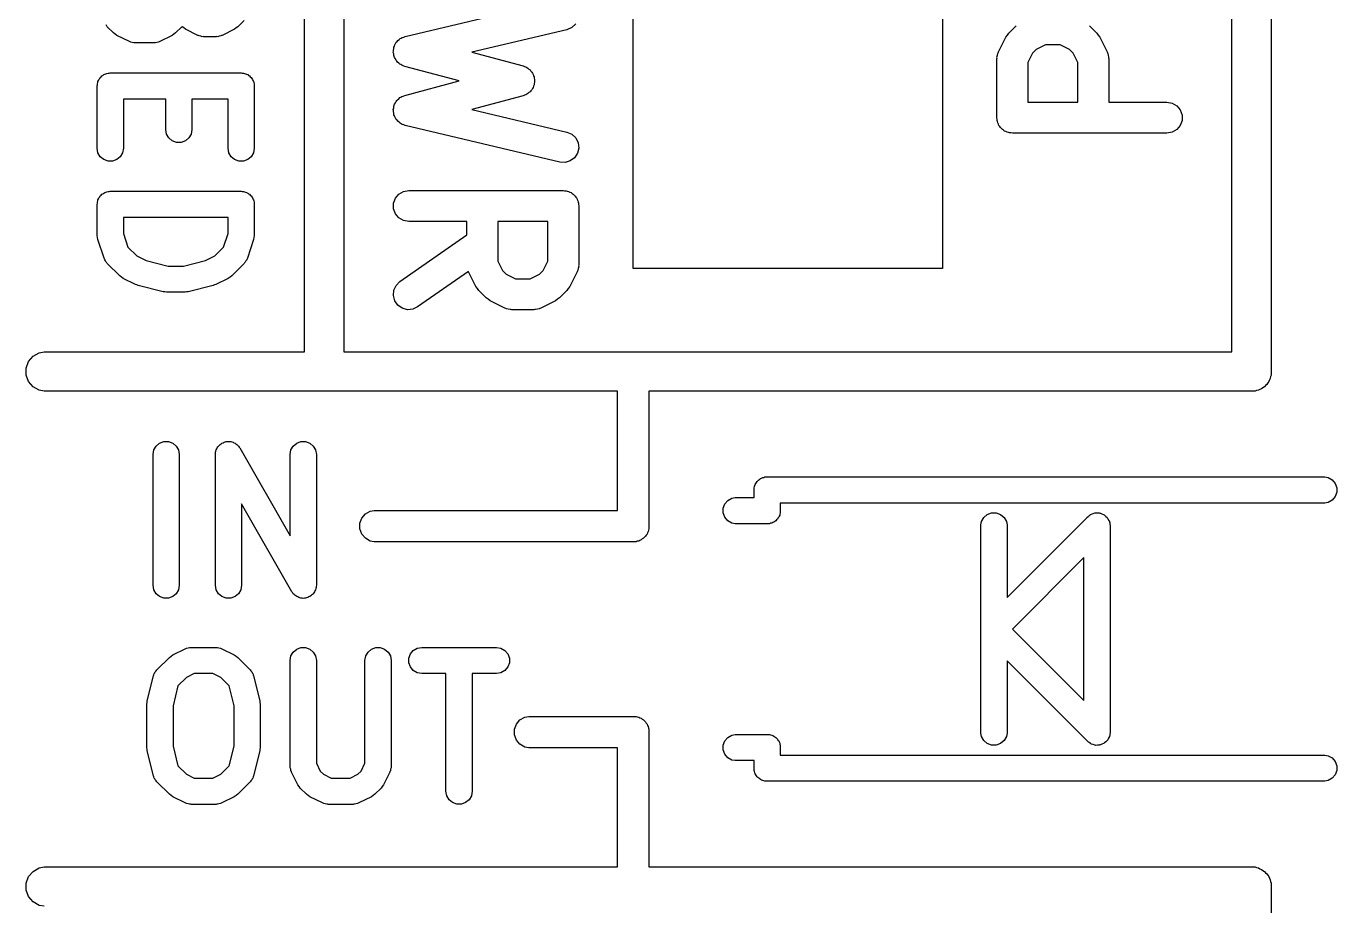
# Model space of a CAD drawing. Extents: x 51 to 149, y -134 to -32.
# Drawn here: x 50.61 to 63.33, y -62.19 to -53.65 of the extents above; entities that cross this region are included whole.
import ezdxf

# ---------------------------------------------------------------- set-up
doc = ezdxf.new("R2010")
doc.units = 0
doc.header["$MEASUREMENT"] = 0
doc.layers.add('BLACK', color=7, linetype='CONTINUOUS')

msp = doc.modelspace()

# ---------------------------------------------------------------- linework, layer by layer
at = {"layer": 'BLACK', "linetype": 'CONTINUOUS'}
for p, q in [((62.6905, -36.9833), (62.6905, -57.0167)), ((53.6905, -47.1905), (53.6905, -56.8095)), ((62.3095, -56.8095), (62.3095, -47.1905)), ((53.3095, -56.8095), (53.3095, -52.1905)), ((56.5, -56), (56.5, -53)), ((59.5, -53), (59.5, -56)), ((54.2867, -53.7469), (55.7867, -53.3898)), ((51.3961, -53.6524), (51.3845, -53.6358)), ((51.4566, -53.7129), (51.3961, -53.6524)), ((52.12, -53.6524), (52.0596, -53.7129)), ((52.1208, -53.6513), (52.12, -53.6524)), ((52.1219, -53.6524), (52.1208, -53.6513)), ((52.1385, -53.6641), (52.1219, -53.6524)), ((52.1549, -53.6762), (52.1385, -53.6641)), ((52.6476, -53.6641), (52.6313, -53.6762)), ((52.6643, -53.6524), (52.6476, -53.6641)), ((52.7248, -53.5919), (52.6643, -53.6524)), ((55.904, -53.661), (55.8562, -53.6816)), ((55.9418, -53.6252), (55.904, -53.661)), ((60.1439, -53.7154), (60.2154, -53.6439)), ((60.9275, -53.6439), (60.9989, -53.7154)), ((51.4733, -53.7246), (51.4566, -53.7129)), ((51.4896, -53.7367), (51.4733, -53.7246)), ((51.6106, -53.7972), (51.4896, -53.7367)), ((52.0266, -53.7367), (51.9056, -53.7972)), ((52.0429, -53.7246), (52.0266, -53.7367)), ((52.0596, -53.7129), (52.0429, -53.7246)), ((52.2758, -53.7367), (52.1549, -53.6762)), ((52.2828, -53.7388), (52.2758, -53.7367)), ((52.2892, -53.7424), (52.2828, -53.7388)), ((52.3038, -53.745), (52.2892, -53.7424)), ((52.3181, -53.7493), (52.3038, -53.745)), ((52.3254, -53.7488), (52.3181, -53.7493)), ((52.3326, -53.7501), (52.3254, -53.7488)), ((52.4536, -53.7501), (52.3326, -53.7501)), ((52.4608, -53.7488), (52.4536, -53.7501)), ((52.4681, -53.7493), (52.4608, -53.7488)), ((52.4824, -53.745), (52.4681, -53.7493)), ((52.497, -53.7424), (52.4824, -53.745)), ((52.5034, -53.7388), (52.497, -53.7424)), ((52.5104, -53.7367), (52.5034, -53.7388)), ((52.6313, -53.6762), (52.5104, -53.7367)), ((54.209, -53.7959), (54.2152, -53.7869)), ((54.2152, -53.7869), (54.2278, -53.7781)), ((54.2278, -53.7781), (54.2389, -53.7676)), ((54.2389, -53.7676), (54.2489, -53.7633)), ((54.2489, -53.7633), (54.2579, -53.757)), ((54.2579, -53.757), (54.2726, -53.753)), ((54.2726, -53.753), (54.2867, -53.7469)), ((55.8562, -53.6816), (54.9345, -53.9011)), ((60.0444, -53.8972), (60.1158, -53.7543)), ((60.1158, -53.7543), (60.1301, -53.7351)), ((60.1301, -53.7351), (60.1439, -53.7154)), ((60.9989, -53.7154), (61.0127, -53.735)), ((61.0127, -53.735), (61.027, -53.7543)), ((61.027, -53.7543), (61.0984, -53.8972)), ((51.6176, -53.7993), (51.6106, -53.7972)), ((51.6239, -53.8029), (51.6176, -53.7993)), ((51.6386, -53.8055), (51.6239, -53.8029)), ((51.6529, -53.8097), (51.6386, -53.8055)), ((51.6602, -53.8093), (51.6529, -53.8097)), ((51.6674, -53.8106), (51.6602, -53.8093)), ((51.8488, -53.8106), (51.6674, -53.8106)), ((51.856, -53.8093), (51.8488, -53.8106)), ((51.8633, -53.8097), (51.856, -53.8093)), ((51.8776, -53.8055), (51.8633, -53.8097)), ((51.8922, -53.8029), (51.8776, -53.8055)), ((51.8986, -53.7993), (51.8922, -53.8029)), ((51.9056, -53.7972), (51.8986, -53.7993)), ((54.1717, -53.9017), (54.173, -53.8909)), ((54.1752, -53.9166), (54.1717, -53.9017)), ((54.172, -53.88), (54.1759, -53.8652)), ((54.173, -53.8909), (54.172, -53.88)), ((54.1766, -53.9319), (54.1752, -53.9166)), ((54.1759, -53.8652), (54.1777, -53.85)), ((54.1777, -53.85), (54.1826, -53.8402)), ((54.1826, -53.8402), (54.1854, -53.8296)), ((54.1854, -53.8296), (54.1942, -53.8171)), ((54.1942, -53.8171), (54.201, -53.8034)), ((54.201, -53.8034), (54.209, -53.7959)), ((54.9345, -53.9011), (55.4315, -54.0336)), ((60.0346, -53.9303), (60.0376, -53.913)), ((60.0376, -53.913), (60.0419, -53.9055)), ((60.0419, -53.9055), (60.0444, -53.8972)), ((60.3733, -53.9103), (60.3286, -53.9997)), ((60.4103, -53.8733), (60.3733, -53.9103)), ((60.4997, -53.8286), (60.4103, -53.8733)), ((60.6432, -53.8286), (60.4997, -53.8286)), ((60.7326, -53.8733), (60.6432, -53.8286)), ((60.7696, -53.9103), (60.7326, -53.8733)), ((60.8143, -53.9997), (60.7696, -53.9103)), ((61.0984, -53.8972), (61.1009, -53.9055)), ((61.1009, -53.9055), (61.1052, -53.913)), ((61.1052, -53.913), (61.1083, -53.9303)), ((54.1812, -53.9418), (54.1766, -53.9319)), ((54.1838, -53.9524), (54.1812, -53.9418)), ((54.1922, -53.9652), (54.1838, -53.9524)), ((54.1987, -53.979), (54.1922, -53.9652)), ((54.2064, -53.9868), (54.1987, -53.979)), ((54.2124, -53.9959), (54.2064, -53.9868)), ((54.2247, -54.005), (54.2124, -53.9959)), ((54.2355, -54.0158), (54.2247, -54.005)), ((54.2455, -54.0204), (54.2355, -54.0158)), ((54.2542, -54.027), (54.2455, -54.0204)), ((54.2689, -54.0313), (54.2542, -54.027)), ((54.2828, -54.0378), (54.2689, -54.0313)), ((54.8107, -54.1786), (54.2828, -54.0378)), ((55.4315, -54.0336), (55.4436, -54.0392)), ((55.4436, -54.0392), (55.4564, -54.0427)), ((55.4564, -54.0427), (55.467, -54.0501)), ((60.0286, -53.9643), (60.0301, -53.9558)), ((60.0286, -54.5357), (60.0286, -53.9643)), ((60.0296, -53.9471), (60.0346, -53.9303)), ((60.0301, -53.9558), (60.0296, -53.9471)), ((60.3286, -53.9997), (60.3286, -54.3857)), ((60.8143, -54.3857), (60.8143, -53.9997)), ((61.1083, -53.9303), (61.1133, -53.9471)), ((61.1133, -53.9471), (61.1128, -53.9558)), ((61.1128, -53.9558), (61.1143, -53.9643)), ((61.1143, -53.9643), (61.1143, -54.3857)), ((51.3061, -54.1844), (51.3117, -54.1748)), ((51.3117, -54.1748), (51.3155, -54.1644)), ((51.3155, -54.1644), (51.3226, -54.1558)), ((51.3226, -54.1558), (51.3282, -54.1462)), ((51.3282, -54.1462), (51.3367, -54.1391)), ((51.3367, -54.1391), (51.3438, -54.1306)), ((51.3438, -54.1306), (51.3535, -54.125)), ((51.3535, -54.125), (51.362, -54.1179)), ((51.362, -54.1179), (51.3724, -54.1141)), ((51.3724, -54.1141), (51.382, -54.1085)), ((51.382, -54.1085), (51.393, -54.1066)), ((51.393, -54.1066), (51.4034, -54.1028)), ((51.4034, -54.1028), (51.4145, -54.1028)), ((51.4145, -54.1028), (51.4255, -54.1009)), ((51.4255, -54.1009), (52.6955, -54.1009)), ((52.6955, -54.1009), (52.7064, -54.1028)), ((52.7064, -54.1028), (52.7175, -54.1028)), ((52.7175, -54.1028), (52.728, -54.1066)), ((52.728, -54.1066), (52.7389, -54.1085)), ((52.7389, -54.1085), (52.7485, -54.1141)), ((52.7485, -54.1141), (52.759, -54.1179)), ((52.759, -54.1179), (52.7675, -54.125)), ((52.7675, -54.125), (52.7771, -54.1306)), ((52.7771, -54.1306), (52.7843, -54.1391)), ((52.7843, -54.1391), (52.7928, -54.1462)), ((52.7928, -54.1462), (52.7983, -54.1558)), ((52.7983, -54.1558), (52.8055, -54.1644)), ((52.8055, -54.1644), (52.8093, -54.1748)), ((52.8093, -54.1748), (52.8148, -54.1844)), ((55.467, -54.0501), (55.4787, -54.0556)), ((55.4787, -54.0556), (55.4882, -54.065)), ((55.4882, -54.065), (55.499, -54.0726)), ((55.499, -54.0726), (55.5065, -54.0832)), ((55.5065, -54.0832), (55.5156, -54.0924)), ((55.5156, -54.0924), (55.5213, -54.1044)), ((55.5213, -54.1044), (55.5289, -54.1153)), ((55.5289, -54.1153), (55.5322, -54.1278)), ((55.5322, -54.1278), (55.5377, -54.1396)), ((55.5377, -54.1396), (55.5389, -54.1528)), ((55.5389, -54.1528), (55.5423, -54.1657)), ((55.5423, -54.1657), (55.5412, -54.1786)), ((51.2985, -54.2279), (51.3004, -54.2169)), ((51.2985, -54.8326), (51.2985, -54.2279)), ((51.3004, -54.2058), (51.3042, -54.1954)), ((51.3004, -54.2169), (51.3004, -54.2058)), ((51.3042, -54.1954), (51.3061, -54.1844)), ((52.8148, -54.1844), (52.8167, -54.1954)), ((52.8167, -54.1954), (52.8205, -54.2058)), ((52.8205, -54.2058), (52.8205, -54.2169)), ((52.8205, -54.2169), (52.8225, -54.2279)), ((52.8225, -54.2279), (52.8225, -54.8326)), ((54.2828, -54.3194), (54.8107, -54.1786)), ((55.4787, -54.3015), (55.467, -54.307)), ((55.4882, -54.2922), (55.4787, -54.3015)), ((55.499, -54.2845), (55.4882, -54.2922)), ((55.5065, -54.2739), (55.499, -54.2845)), ((55.5156, -54.2648), (55.5065, -54.2739)), ((55.5213, -54.2527), (55.5156, -54.2648)), ((55.5289, -54.2418), (55.5213, -54.2527)), ((55.5322, -54.2293), (55.5289, -54.2418)), ((55.5377, -54.2176), (55.5322, -54.2293)), ((55.5389, -54.2043), (55.5377, -54.2176)), ((55.5423, -54.1915), (55.5389, -54.2043)), ((55.5412, -54.1786), (55.5423, -54.1915)), ((51.9637, -54.3549), (51.5525, -54.3549)), ((51.5525, -54.3549), (51.5525, -54.8326)), ((51.9637, -54.6512), (51.9637, -54.3549)), ((52.5685, -54.3549), (52.2177, -54.3549)), ((52.2177, -54.3549), (52.2177, -54.6512)), ((52.5685, -54.8326), (52.5685, -54.3549)), ((54.1752, -54.4405), (54.1766, -54.4253)), ((54.1766, -54.4253), (54.1812, -54.4154)), ((54.1812, -54.4154), (54.1838, -54.4047)), ((54.1838, -54.4047), (54.1922, -54.392)), ((54.1922, -54.392), (54.1987, -54.3781)), ((54.1987, -54.3781), (54.2064, -54.3704)), ((54.2064, -54.3704), (54.2124, -54.3612)), ((54.2124, -54.3612), (54.2247, -54.3521)), ((54.2247, -54.3521), (54.2355, -54.3413)), ((54.2355, -54.3413), (54.2455, -54.3367)), ((54.2455, -54.3367), (54.2542, -54.3302)), ((54.2542, -54.3302), (54.2689, -54.3258)), ((54.2689, -54.3258), (54.2828, -54.3194)), ((55.4315, -54.3235), (54.9345, -54.4561)), ((55.4436, -54.3179), (55.4315, -54.3235)), ((55.4564, -54.3144), (55.4436, -54.3179)), ((55.467, -54.307), (55.4564, -54.3144)), ((60.3286, -54.3857), (60.8143, -54.3857)), ((61.1143, -54.3857), (61.6786, -54.3857)), ((61.6786, -54.3857), (61.7299, -54.3948)), ((61.7299, -54.3948), (61.775, -54.4208)), ((61.775, -54.4208), (61.8085, -54.4607)), ((54.1717, -54.4554), (54.1752, -54.4405)), ((54.173, -54.4663), (54.1717, -54.4554)), ((54.172, -54.4772), (54.173, -54.4663)), ((54.1759, -54.492), (54.172, -54.4772)), ((54.1777, -54.5072), (54.1759, -54.492)), ((54.1826, -54.5169), (54.1777, -54.5072)), ((54.1854, -54.5275), (54.1826, -54.5169)), ((54.1942, -54.5401), (54.1854, -54.5275)), ((54.201, -54.5537), (54.1942, -54.5401)), ((54.209, -54.5613), (54.201, -54.5537)), ((54.9345, -54.4561), (55.8562, -54.6755)), ((60.0308, -54.5486), (60.0286, -54.5357)), ((60.0308, -54.5618), (60.0308, -54.5486)), ((61.8085, -54.4607), (61.8263, -54.5097)), ((61.8263, -54.5097), (61.8263, -54.5618)), ((51.9714, -54.6946), (51.9637, -54.6512)), ((52.2177, -54.6512), (52.2101, -54.6946)), ((54.2152, -54.5702), (54.209, -54.5613)), ((54.2278, -54.579), (54.2152, -54.5702)), ((54.2389, -54.5895), (54.2278, -54.579)), ((54.2489, -54.5939), (54.2389, -54.5895)), ((54.2579, -54.6002), (54.2489, -54.5939)), ((54.2726, -54.6041), (54.2579, -54.6002)), ((54.2867, -54.6102), (54.2726, -54.6041)), ((55.7867, -54.9673), (54.2867, -54.6102)), ((55.8562, -54.6755), (55.904, -54.6962)), ((60.0353, -54.5741), (60.0308, -54.5618)), ((60.0376, -54.587), (60.0353, -54.5741)), ((60.0442, -54.5984), (60.0376, -54.587)), ((60.0487, -54.6107), (60.0442, -54.5984)), ((60.0571, -54.6208), (60.0487, -54.6107)), ((60.0637, -54.6321), (60.0571, -54.6208)), ((60.0737, -54.6406), (60.0637, -54.6321)), ((60.0822, -54.6506), (60.0737, -54.6406)), ((60.0935, -54.6572), (60.0822, -54.6506)), ((60.1036, -54.6656), (60.0935, -54.6572)), ((60.1159, -54.6701), (60.1036, -54.6656)), ((60.1273, -54.6767), (60.1159, -54.6701)), ((60.1402, -54.6789), (60.1273, -54.6767)), ((60.1525, -54.6834), (60.1402, -54.6789)), ((60.1656, -54.6834), (60.1525, -54.6834)), ((60.1786, -54.6857), (60.1656, -54.6834)), ((61.7299, -54.6767), (61.6786, -54.6857)), ((61.775, -54.6506), (61.7299, -54.6767)), ((61.8085, -54.6107), (61.775, -54.6506)), ((61.8263, -54.5618), (61.8085, -54.6107)), ((51.9934, -54.7328), (51.9714, -54.6946)), ((52.0272, -54.7612), (51.9934, -54.7328)), ((52.0687, -54.7763), (52.0272, -54.7612)), ((52.1128, -54.7763), (52.0687, -54.7763)), ((52.1542, -54.7612), (52.1128, -54.7763)), ((52.188, -54.7328), (52.1542, -54.7612)), ((52.2101, -54.6946), (52.188, -54.7328)), ((55.904, -54.6962), (55.9418, -54.732)), ((55.9418, -54.732), (55.9652, -54.7786)), ((55.9652, -54.7786), (55.9712, -54.8303)), ((61.6786, -54.6857), (60.1786, -54.6857)), ((51.3061, -54.8761), (51.2985, -54.8326)), ((51.3282, -54.9143), (51.3061, -54.8761)), ((51.362, -54.9426), (51.3282, -54.9143)), ((51.5228, -54.9143), (51.489, -54.9426)), ((51.5448, -54.8761), (51.5228, -54.9143)), ((51.5525, -54.8326), (51.5448, -54.8761)), ((52.5761, -54.8761), (52.5685, -54.8326)), ((52.5982, -54.9143), (52.5761, -54.8761)), ((52.632, -54.9426), (52.5982, -54.9143)), ((52.7928, -54.9143), (52.759, -54.9426)), ((52.8148, -54.8761), (52.7928, -54.9143)), ((52.8225, -54.8326), (52.8148, -54.8761)), ((55.9304, -54.9245), (55.8886, -54.9555)), ((55.9591, -54.881), (55.9304, -54.9245)), ((55.9712, -54.8303), (55.9591, -54.881)), ((51.4034, -54.9577), (51.362, -54.9426)), ((51.4475, -54.9577), (51.4034, -54.9577)), ((51.489, -54.9426), (51.4475, -54.9577)), ((52.6734, -54.9577), (52.632, -54.9426)), ((52.7175, -54.9577), (52.6734, -54.9577)), ((52.759, -54.9426), (52.7175, -54.9577)), ((55.8387, -54.9704), (55.7867, -54.9673)), ((55.8886, -54.9555), (55.8387, -54.9704)), ((51.3117, -55.3238), (51.3155, -55.3134)), ((51.3155, -55.3134), (51.3226, -55.3049)), ((51.3226, -55.3049), (51.3282, -55.2953)), ((51.3282, -55.2953), (51.3367, -55.2881)), ((51.3367, -55.2881), (51.3438, -55.2796)), ((51.3438, -55.2796), (51.3535, -55.2741)), ((51.3535, -55.2741), (51.362, -55.2669)), ((51.362, -55.2669), (51.3724, -55.2631)), ((51.3724, -55.2631), (51.382, -55.2576)), ((51.382, -55.2576), (51.393, -55.2556)), ((51.393, -55.2556), (51.4034, -55.2518)), ((51.4034, -55.2518), (51.4145, -55.2518)), ((51.4145, -55.2518), (51.4255, -55.2499)), ((51.4255, -55.2499), (52.6955, -55.2499)), ((52.6955, -55.2499), (52.7064, -55.2518)), ((52.7064, -55.2518), (52.7175, -55.2518)), ((52.7175, -55.2518), (52.728, -55.2556)), ((52.728, -55.2556), (52.7389, -55.2576)), ((52.7389, -55.2576), (52.7485, -55.2631)), ((52.7485, -55.2631), (52.759, -55.2669)), ((52.759, -55.2669), (52.7675, -55.2741)), ((52.7675, -55.2741), (52.7771, -55.2796)), ((52.7771, -55.2796), (52.7843, -55.2881)), ((52.7843, -55.2881), (52.7928, -55.2953)), ((52.7928, -55.2953), (52.7983, -55.3049)), ((52.7983, -55.3049), (52.8055, -55.3134)), ((52.8055, -55.3134), (52.8093, -55.3238)), ((54.1737, -55.3668), (54.1915, -55.3179)), ((54.1915, -55.3179), (54.225, -55.2779)), ((54.225, -55.2779), (54.2701, -55.2519)), ((54.2701, -55.2519), (54.3214, -55.2429)), ((54.3214, -55.2429), (55.8214, -55.2429)), ((55.8214, -55.2429), (55.8344, -55.2451)), ((55.8344, -55.2451), (55.8475, -55.2451)), ((55.8475, -55.2451), (55.8598, -55.2496)), ((55.8598, -55.2496), (55.8727, -55.2519)), ((55.8727, -55.2519), (55.8841, -55.2585)), ((55.8841, -55.2585), (55.8964, -55.263)), ((55.8964, -55.263), (55.9065, -55.2714)), ((55.9065, -55.2714), (55.9178, -55.2779)), ((55.9178, -55.2779), (55.9263, -55.288)), ((55.9263, -55.288), (55.9363, -55.2964)), ((55.9363, -55.2964), (55.9429, -55.3078)), ((55.9429, -55.3078), (55.9513, -55.3179)), ((55.9513, -55.3179), (55.9558, -55.3302)), ((51.2985, -55.3769), (51.3004, -55.366)), ((51.2985, -55.6793), (51.2985, -55.3769)), ((51.3004, -55.3549), (51.3042, -55.3444)), ((51.3004, -55.366), (51.3004, -55.3549)), ((51.3042, -55.3444), (51.3061, -55.3335)), ((51.3061, -55.3335), (51.3117, -55.3238)), ((52.8093, -55.3238), (52.8148, -55.3335)), ((52.8148, -55.3335), (52.8167, -55.3444)), ((52.8167, -55.3444), (52.8205, -55.3549)), ((52.8205, -55.3549), (52.8205, -55.366)), ((52.8205, -55.366), (52.8225, -55.3769)), ((52.8225, -55.3769), (52.8225, -55.6793)), ((54.1737, -55.4189), (54.1737, -55.3668)), ((54.1915, -55.4679), (54.1737, -55.4189)), ((55.9558, -55.3302), (55.9624, -55.3416)), ((55.9624, -55.3416), (55.9647, -55.3545)), ((55.9647, -55.3545), (55.9691, -55.3668)), ((55.9691, -55.3668), (55.9691, -55.3799)), ((55.9691, -55.3799), (55.9714, -55.3929)), ((55.9714, -55.3929), (55.9714, -55.9643)), ((51.5525, -55.5039), (51.5525, -55.6587)), ((52.5685, -55.5039), (51.5525, -55.5039)), ((52.5685, -55.6587), (52.5685, -55.5039)), ((54.225, -55.5078), (54.1915, -55.4679)), ((54.2701, -55.5338), (54.225, -55.5078)), ((54.3214, -55.5429), (54.2701, -55.5338)), ((54.8857, -55.5429), (54.3214, -55.5429)), ((54.8857, -55.6719), (54.8857, -55.5429)), ((55.1857, -55.5429), (55.1857, -55.9289)), ((55.6714, -55.5429), (55.1857, -55.5429)), ((55.6714, -55.9289), (55.6714, -55.5429)), ((51.302, -55.6993), (51.2985, -55.6793)), ((51.305, -55.7194), (51.302, -55.6993)), ((51.5525, -55.6587), (51.597, -55.7921)), ((52.524, -55.7921), (52.5685, -55.6587)), ((52.8189, -55.6993), (52.816, -55.7194)), ((52.8225, -55.6793), (52.8189, -55.6993)), ((54.2354, -56.1271), (54.8857, -55.6719)), ((51.3655, -55.9009), (51.305, -55.7194)), ((51.597, -55.7921), (51.6821, -55.8773)), ((52.4388, -55.8773), (52.524, -55.7921)), ((52.816, -55.7194), (52.7555, -55.9009)), ((51.369, -55.9073), (51.3655, -55.9009)), ((51.3709, -55.9144), (51.369, -55.9073)), ((51.3794, -55.9266), (51.3709, -55.9144)), ((51.3865, -55.9397), (51.3794, -55.9266)), ((51.3919, -55.9445), (51.3865, -55.9397)), ((51.3961, -55.9505), (51.3919, -55.9445)), ((51.5171, -56.0715), (51.3961, -55.9505)), ((51.6821, -55.8773), (51.7722, -55.9223)), ((51.7722, -55.9223), (51.9854, -55.9756)), ((52.1356, -55.9756), (52.3488, -55.9223)), ((52.3488, -55.9223), (52.4388, -55.8773)), ((52.7248, -55.9505), (52.6038, -56.0715)), ((52.729, -55.9445), (52.7248, -55.9505)), ((52.7345, -55.9397), (52.729, -55.9445)), ((52.7416, -55.9266), (52.7345, -55.9397)), ((52.7501, -55.9144), (52.7416, -55.9266)), ((52.752, -55.9073), (52.7501, -55.9144)), ((52.7555, -55.9009), (52.752, -55.9073)), ((55.1857, -55.9289), (55.2304, -56.0183)), ((55.6267, -56.0183), (55.6714, -55.9289)), ((51.5338, -56.0831), (51.5171, -56.0715)), ((51.5501, -56.0953), (51.5338, -56.0831)), ((51.9854, -55.9756), (52.1356, -55.9756)), ((52.5872, -56.0831), (52.5708, -56.0953)), ((52.6038, -56.0715), (52.5872, -56.0831)), ((54.9005, -56.0278), (54.4074, -56.3729)), ((54.9016, -56.0314), (54.9005, -56.0278)), ((54.973, -56.1742), (54.9016, -56.0314)), ((55.2304, -56.0183), (55.2674, -56.0553)), ((55.2674, -56.0553), (55.3568, -56.1)), ((55.5003, -56.1), (55.5897, -56.0553)), ((55.5897, -56.0553), (55.6267, -56.0183)), ((55.9556, -56.0314), (55.8842, -56.1742)), ((55.9581, -56.0231), (55.9556, -56.0314)), ((55.9624, -56.0156), (55.9581, -56.0231)), ((55.9654, -55.9983), (55.9624, -56.0156)), ((55.9704, -55.9814), (55.9654, -55.9983)), ((55.9714, -55.9643), (55.9699, -55.9728)), ((55.9699, -55.9728), (55.9704, -55.9814)), ((59.5, -56), (56.5, -56)), ((51.6711, -56.1557), (51.5501, -56.0953)), ((51.6844, -56.1597), (51.6711, -56.1557)), ((51.6971, -56.1653), (51.6844, -56.1597)), ((51.939, -56.2258), (51.6971, -56.1653)), ((52.4239, -56.1653), (52.182, -56.2258)), ((52.4366, -56.1597), (52.4239, -56.1653)), ((52.4499, -56.1557), (52.4366, -56.1597)), ((52.5708, -56.0953), (52.4499, -56.1557)), ((54.172, -56.2631), (54.1765, -56.2112)), ((54.1765, -56.2112), (54.1986, -56.1639)), ((54.1986, -56.1639), (54.2354, -56.1271)), ((54.9873, -56.1935), (54.973, -56.1742)), ((55.0011, -56.2132), (54.9873, -56.1935)), ((55.3568, -56.1), (55.5003, -56.1)), ((55.8698, -56.1935), (55.8561, -56.2132)), ((55.8842, -56.1742), (55.8698, -56.1935)), ((51.9545, -56.2269), (51.939, -56.2258)), ((51.9698, -56.2296), (51.9545, -56.2269)), ((52.1512, -56.2296), (51.9698, -56.2296)), ((52.1665, -56.2269), (52.1512, -56.2296)), ((52.182, -56.2258), (52.1665, -56.2269)), ((54.1855, -56.3134), (54.172, -56.2631)), ((54.2153, -56.3561), (54.1855, -56.3134)), ((55.0725, -56.2846), (55.0011, -56.2132)), ((55.0922, -56.2984), (55.0725, -56.2846)), ((55.1115, -56.3127), (55.0922, -56.2984)), ((55.2543, -56.3842), (55.1115, -56.3127)), ((55.7457, -56.3127), (55.6028, -56.3842)), ((55.7649, -56.2984), (55.7457, -56.3127)), ((55.7846, -56.2846), (55.7649, -56.2984)), ((55.8561, -56.2132), (55.7846, -56.2846)), ((54.258, -56.3859), (54.2153, -56.3561)), ((54.3083, -56.3994), (54.258, -56.3859)), ((54.3602, -56.3949), (54.3083, -56.3994)), ((54.4074, -56.3729), (54.3602, -56.3949)), ((55.2626, -56.3866), (55.2543, -56.3842)), ((55.2701, -56.391), (55.2626, -56.3866)), ((55.2874, -56.394), (55.2701, -56.391)), ((55.3043, -56.399), (55.2874, -56.394)), ((55.3129, -56.3985), (55.3043, -56.399)), ((55.3214, -56.4), (55.3129, -56.3985)), ((55.5357, -56.4), (55.3214, -56.4)), ((55.5442, -56.3985), (55.5357, -56.4)), ((55.5529, -56.399), (55.5442, -56.3985)), ((55.5697, -56.394), (55.5529, -56.399)), ((55.587, -56.391), (55.5697, -56.394)), ((55.5945, -56.3866), (55.587, -56.391)), ((55.6028, -56.3842), (55.5945, -56.3866)), ((50.6757, -56.8518), (50.7338, -56.8182)), ((50.7338, -56.8182), (50.7833, -56.8095)), ((50.7833, -56.8095), (53.3095, -56.8095)), ((53.6905, -56.8095), (62.3095, -56.8095)), ((50.6095, -56.9664), (50.6325, -56.9033)), ((50.6095, -57.0336), (50.6095, -56.9664)), ((50.6325, -56.9033), (50.6757, -56.8518)), ((50.6325, -57.0967), (50.6095, -57.0336)), ((50.6757, -57.1482), (50.6325, -57.0967)), ((62.6675, -57.0967), (62.6566, -57.1097)), ((62.6733, -57.0808), (62.6675, -57.0967)), ((62.6818, -57.0662), (62.6733, -57.0808)), ((62.6847, -57.0495), (62.6818, -57.0662)), ((62.6905, -57.0336), (62.6847, -57.0495)), ((62.6905, -57.0167), (62.6905, -57.0336)), ((62.6905, -57.0167), (62.6905, -57.0167)), ((50.7338, -57.1818), (50.6757, -57.1482)), ((50.7833, -57.1905), (50.7338, -57.1818)), ((56.3476, -57.1905), (50.7833, -57.1905)), ((56.3476, -58.3476), (56.3476, -57.1905)), ((62.5167, -57.1905), (56.6524, -57.1905)), ((56.6524, -57.1905), (56.6524, -58.5269)), ((62.5336, -57.1905), (62.5167, -57.1905)), ((62.5167, -57.1905), (62.5167, -57.1905)), ((62.5495, -57.1847), (62.5336, -57.1905)), ((62.5662, -57.1818), (62.5495, -57.1847)), ((62.5808, -57.1733), (62.5662, -57.1818)), ((62.5967, -57.1675), (62.5808, -57.1733)), ((62.6097, -57.1566), (62.5967, -57.1675)), ((62.6243, -57.1482), (62.6097, -57.1566)), ((62.6352, -57.1352), (62.6243, -57.1482)), ((62.6482, -57.1243), (62.6352, -57.1352)), ((62.6566, -57.1097), (62.6482, -57.1243)), ((51.8481, -57.7611), (51.8702, -57.7229)), ((51.8702, -57.7229), (51.904, -57.6945)), ((51.904, -57.6945), (51.9454, -57.6795)), ((51.9454, -57.6795), (51.9895, -57.6795)), ((51.9895, -57.6795), (52.031, -57.6945)), ((52.031, -57.6945), (52.0648, -57.7229)), ((52.0648, -57.7229), (52.0868, -57.7611)), ((52.4625, -57.7405), (52.4695, -57.7323)), ((52.4695, -57.7323), (52.475, -57.7229)), ((52.475, -57.7229), (52.4837, -57.7156)), ((52.4837, -57.7156), (52.491, -57.7069)), ((52.491, -57.7069), (52.5004, -57.7015)), ((52.5004, -57.7015), (52.5087, -57.6945)), ((52.5087, -57.6945), (52.5194, -57.6906)), ((52.5194, -57.6906), (52.5293, -57.685)), ((52.5293, -57.685), (52.54, -57.6832)), ((52.54, -57.6832), (52.5502, -57.6795)), ((52.5502, -57.6795), (52.5616, -57.6795)), ((52.5616, -57.6795), (52.5728, -57.6775)), ((52.5728, -57.6775), (52.5835, -57.6795)), ((52.5835, -57.6795), (52.5943, -57.6795)), ((52.5943, -57.6795), (52.605, -57.6833)), ((52.605, -57.6833), (52.6162, -57.6854)), ((52.6162, -57.6854), (52.6256, -57.6908)), ((52.6256, -57.6908), (52.6357, -57.6945)), ((52.6357, -57.6945), (52.6445, -57.7019)), ((52.6445, -57.7019), (52.6543, -57.7076)), ((52.6543, -57.7076), (52.6612, -57.7159)), ((52.6612, -57.7159), (52.6695, -57.7229)), ((52.6695, -57.7229), (52.6752, -57.7328)), ((52.6752, -57.7328), (52.6825, -57.7415)), ((53.1786, -57.7611), (53.2007, -57.7229)), ((53.2007, -57.7229), (53.2345, -57.6945)), ((53.2345, -57.6945), (53.2759, -57.6795)), ((53.2759, -57.6795), (53.32, -57.6795)), ((53.32, -57.6795), (53.3615, -57.6945)), ((53.3615, -57.6945), (53.3952, -57.7229)), ((53.3952, -57.7229), (53.4173, -57.7611)), ((51.8405, -57.8045), (51.8481, -57.7611)), ((51.8405, -59.0745), (51.8405, -57.8045)), ((52.0868, -57.7611), (52.0945, -57.8045)), ((52.0945, -57.8045), (52.0945, -59.0745)), ((52.4452, -57.8045), (52.4472, -57.7933)), ((52.4452, -59.0745), (52.4452, -57.8045)), ((52.4472, -57.7933), (52.4473, -57.7819)), ((52.4473, -57.7819), (52.451, -57.7718)), ((52.451, -57.7718), (52.4529, -57.7611)), ((52.4529, -57.7611), (52.4586, -57.7512)), ((52.4586, -57.7512), (52.4625, -57.7405)), ((52.6825, -57.7415), (53.171, -58.5963)), ((53.171, -57.8045), (53.1786, -57.7611)), ((53.171, -58.5963), (53.171, -57.8045)), ((53.4173, -57.7611), (53.425, -57.8045)), ((53.425, -57.8045), (53.425, -59.0745)), ((57.673, -58.1276), (57.6769, -58.117)), ((57.6769, -58.117), (57.6788, -58.1059)), ((57.6788, -58.1059), (57.6845, -58.0961)), ((57.6845, -58.0961), (57.6883, -58.0855)), ((57.6883, -58.0855), (57.6956, -58.0769)), ((57.6956, -58.0769), (57.7012, -58.0671)), ((57.7012, -58.0671), (57.7099, -58.0599)), ((57.7099, -58.0599), (57.7171, -58.0512)), ((57.7171, -58.0512), (57.7269, -58.0456)), ((57.7269, -58.0456), (57.7355, -58.0383)), ((57.7355, -58.0383), (57.7461, -58.0345)), ((57.7461, -58.0345), (57.7559, -58.0288)), ((57.7559, -58.0288), (57.767, -58.0269)), ((57.767, -58.0269), (57.7776, -58.023)), ((57.7776, -58.023), (63.2111, -58.023)), ((63.2111, -58.023), (63.2441, -58.0288)), ((63.2441, -58.0288), (63.2829, -58.0512)), ((63.2829, -58.0512), (63.3117, -58.0855)), ((63.3117, -58.0855), (63.327, -58.1276)), ((57.4171, -58.2512), (57.4559, -58.2288)), ((57.4559, -58.2288), (57.4889, -58.223)), ((57.4889, -58.223), (57.673, -58.223)), ((57.673, -58.223), (57.673, -58.1276)), ((63.3117, -58.2145), (63.2829, -58.2488)), ((63.327, -58.1724), (63.3117, -58.2145)), ((63.327, -58.1276), (63.327, -58.1724)), ((53.1877, -59.1375), (52.6992, -58.2828)), ((52.6992, -58.2828), (52.6992, -59.0745)), ((53.9005, -58.3815), (53.9471, -58.3546)), ((53.9471, -58.3546), (53.9867, -58.3476)), ((53.9867, -58.3476), (56.3476, -58.3476)), ((57.373, -58.3276), (57.3883, -58.2855)), ((57.373, -58.3724), (57.373, -58.3276)), ((57.3883, -58.4145), (57.373, -58.3724)), ((57.3883, -58.2855), (57.4171, -58.2512)), ((57.927, -58.3724), (57.9231, -58.383)), ((63.2111, -58.277), (57.927, -58.277)), ((57.927, -58.277), (57.927, -58.3724)), ((59.9355, -58.3883), (59.9776, -58.373)), ((59.9776, -58.373), (60.0224, -58.373)), ((60.0224, -58.373), (60.0645, -58.3883)), ((60.9618, -58.3788), (60.9776, -58.373)), ((60.9776, -58.373), (60.9833, -58.373)), ((60.9833, -58.373), (60.9888, -58.3715)), ((60.9888, -58.3715), (61.0055, -58.373)), ((61.0055, -58.373), (61.0224, -58.373)), ((61.0224, -58.373), (61.0277, -58.3749)), ((63.2441, -58.2712), (63.2111, -58.277)), ((63.2829, -58.2488), (63.2441, -58.2712)), ((53.8476, -58.4731), (53.866, -58.4226)), ((53.8476, -58.5269), (53.8476, -58.4731)), ((53.866, -58.4226), (53.9005, -58.3815)), ((57.4171, -58.4488), (57.3883, -58.4145)), ((57.4559, -58.4712), (57.4171, -58.4488)), ((57.4889, -58.477), (57.4559, -58.4712)), ((57.8224, -58.477), (57.4889, -58.477)), ((57.833, -58.4731), (57.8224, -58.477)), ((57.8441, -58.4712), (57.833, -58.4731)), ((57.8539, -58.4655), (57.8441, -58.4712)), ((57.8645, -58.4617), (57.8539, -58.4655)), ((57.8731, -58.4544), (57.8645, -58.4617)), ((57.8829, -58.4488), (57.8731, -58.4544)), ((57.8901, -58.4401), (57.8829, -58.4488)), ((57.8988, -58.4329), (57.8901, -58.4401)), ((57.9044, -58.4231), (57.8988, -58.4329)), ((57.9117, -58.4145), (57.9044, -58.4231)), ((57.9155, -58.4039), (57.9117, -58.4145)), ((57.9212, -58.3941), (57.9155, -58.4039)), ((57.9231, -58.383), (57.9212, -58.3941)), ((59.873, -58.4889), (59.8788, -58.4559)), ((59.873, -59.4833), (59.873, -58.4889)), ((59.8788, -58.4559), (59.9012, -58.4171)), ((59.9012, -58.4171), (59.9355, -58.3883)), ((60.0645, -58.3883), (60.0988, -58.4171)), ((60.0988, -58.4171), (60.1212, -58.4559)), ((60.1212, -58.4559), (60.127, -58.4889)), ((60.127, -59.1934), (60.8984, -58.422)), ((60.127, -58.4889), (60.127, -59.1934)), ((60.8984, -58.422), (60.9012, -58.4171)), ((60.9012, -58.4171), (60.9141, -58.4063)), ((60.9141, -58.4063), (60.9181, -58.4023)), ((60.9181, -58.4023), (60.9226, -58.3991)), ((60.9226, -58.3991), (60.9355, -58.3883)), ((60.9355, -58.3883), (60.9409, -58.3864)), ((60.9409, -58.3864), (60.9455, -58.3831)), ((60.9455, -58.3831), (60.9618, -58.3788)), ((61.0277, -58.3749), (61.0334, -58.3754)), ((61.0334, -58.3754), (61.0486, -58.3826)), ((61.0486, -58.3826), (61.0645, -58.3883)), ((61.0645, -58.3883), (61.0688, -58.392)), ((61.0688, -58.392), (61.074, -58.3944)), ((61.074, -58.3944), (61.0859, -58.4063)), ((61.0859, -58.4063), (61.0988, -58.4171)), ((61.0988, -58.4171), (61.1016, -58.422)), ((61.1016, -58.422), (61.1056, -58.426)), ((61.1056, -58.426), (61.1128, -58.4413)), ((61.1128, -58.4413), (61.1212, -58.4559)), ((61.1212, -58.4559), (61.1222, -58.4615)), ((61.1222, -58.4615), (61.1246, -58.4666)), ((61.1246, -58.4666), (61.126, -58.4834)), ((61.126, -58.4834), (61.127, -58.4889)), ((61.127, -58.4889), (61.127, -58.4945)), ((61.127, -58.4945), (61.1285, -58.5112)), ((53.866, -58.5774), (53.8476, -58.5269)), ((53.9005, -58.6185), (53.866, -58.5774)), ((53.9471, -58.6454), (53.9005, -58.6185)), ((56.5877, -58.6253), (56.5774, -58.634)), ((56.5995, -58.6185), (56.5877, -58.6253)), ((56.6082, -58.6082), (56.5995, -58.6185)), ((56.6185, -58.5995), (56.6082, -58.6082)), ((56.6253, -58.5877), (56.6185, -58.5995)), ((56.634, -58.5774), (56.6253, -58.5877)), ((56.6386, -58.5647), (56.634, -58.5774)), ((56.6454, -58.5529), (56.6386, -58.5647)), ((56.6478, -58.5396), (56.6454, -58.5529)), ((56.6524, -58.5269), (56.6478, -58.5396)), ((61.1285, -58.5112), (61.127, -58.5167)), ((61.127, -58.5167), (61.127, -60.4833)), ((53.9867, -58.6524), (53.9471, -58.6454)), ((56.5269, -58.6524), (53.9867, -58.6524)), ((56.5396, -58.6478), (56.5269, -58.6524)), ((56.5529, -58.6454), (56.5396, -58.6478)), ((56.5647, -58.6386), (56.5529, -58.6454)), ((56.5774, -58.634), (56.5647, -58.6386)), ((60.873, -58.8066), (60.1796, -59.5)), ((60.873, -60.1934), (60.873, -58.8066)), ((51.8481, -59.118), (51.8405, -59.0745)), ((51.8702, -59.1562), (51.8481, -59.118)), ((52.0868, -59.118), (52.0648, -59.1562)), ((52.0945, -59.0745), (52.0868, -59.118)), ((52.4529, -59.118), (52.4452, -59.0745)), ((52.475, -59.1562), (52.4529, -59.118)), ((52.6916, -59.118), (52.6695, -59.1562)), ((52.6992, -59.0745), (52.6916, -59.118)), ((53.4116, -59.1278), (53.4077, -59.1385)), ((53.4173, -59.118), (53.4116, -59.1278)), ((53.4192, -59.1073), (53.4173, -59.118)), ((53.4229, -59.0971), (53.4192, -59.1073)), ((53.423, -59.0857), (53.4229, -59.0971)), ((53.425, -59.0745), (53.423, -59.0857)), ((51.904, -59.1845), (51.8702, -59.1562)), ((51.9454, -59.1996), (51.904, -59.1845)), ((51.9895, -59.1996), (51.9454, -59.1996)), ((52.031, -59.1845), (51.9895, -59.1996)), ((52.0648, -59.1562), (52.031, -59.1845)), ((52.5087, -59.1845), (52.475, -59.1562)), ((52.5502, -59.1996), (52.5087, -59.1845)), ((52.5943, -59.1996), (52.5502, -59.1996)), ((52.6357, -59.1845), (52.5943, -59.1996)), ((52.6695, -59.1562), (52.6357, -59.1845)), ((53.195, -59.1463), (53.1877, -59.1375)), ((53.2007, -59.1562), (53.195, -59.1463)), ((53.209, -59.1631), (53.2007, -59.1562)), ((53.2159, -59.1714), (53.209, -59.1631)), ((53.2257, -59.1772), (53.2159, -59.1714)), ((53.2345, -59.1845), (53.2257, -59.1772)), ((53.2446, -59.1882), (53.2345, -59.1845)), ((53.254, -59.1937), (53.2446, -59.1882)), ((53.2652, -59.1957), (53.254, -59.1937)), ((53.2759, -59.1996), (53.2652, -59.1957)), ((53.2867, -59.1996), (53.2759, -59.1996)), ((53.2974, -59.2015), (53.2867, -59.1996)), ((53.3086, -59.1996), (53.2974, -59.2015)), ((53.32, -59.1996), (53.3086, -59.1996)), ((53.3302, -59.1959), (53.32, -59.1996)), ((53.3409, -59.1941), (53.3302, -59.1959)), ((53.3508, -59.1884), (53.3409, -59.1941)), ((53.3615, -59.1845), (53.3508, -59.1884)), ((53.3698, -59.1775), (53.3615, -59.1845)), ((53.3792, -59.1722), (53.3698, -59.1775)), ((53.3865, -59.1635), (53.3792, -59.1722)), ((53.3952, -59.1562), (53.3865, -59.1635)), ((53.4007, -59.1468), (53.3952, -59.1562)), ((53.4077, -59.1385), (53.4007, -59.1468)), ((59.8715, -59.4888), (59.873, -59.4833)), ((59.8725, -59.5), (59.8715, -59.4888)), ((59.8715, -59.5112), (59.8725, -59.5)), ((59.873, -59.5167), (59.8715, -59.5112)), ((59.873, -60.5111), (59.873, -59.5167)), ((60.1796, -59.5), (60.873, -60.1934)), ((51.9986, -59.7752), (52.0153, -59.7635)), ((52.0153, -59.7635), (52.0316, -59.7514)), ((52.0316, -59.7514), (52.1526, -59.6909)), ((52.1526, -59.6909), (52.1596, -59.6888)), ((52.1596, -59.6888), (52.1659, -59.6852)), ((52.1659, -59.6852), (52.1806, -59.6826)), ((52.1806, -59.6826), (52.1949, -59.6784)), ((52.1949, -59.6784), (52.2022, -59.6788)), ((52.2022, -59.6788), (52.2094, -59.6775)), ((52.2094, -59.6775), (52.4513, -59.6775)), ((52.4513, -59.6775), (52.4585, -59.6788)), ((52.4585, -59.6788), (52.4658, -59.6784)), ((52.4658, -59.6784), (52.4801, -59.6826)), ((52.4801, -59.6826), (52.4947, -59.6852)), ((52.4947, -59.6852), (52.5011, -59.6888)), ((52.5011, -59.6888), (52.5081, -59.6909)), ((52.5081, -59.6909), (52.629, -59.7514)), ((52.629, -59.7514), (52.6454, -59.7635)), ((52.6454, -59.7635), (52.662, -59.7752)), ((53.171, -59.8045), (53.1786, -59.7611)), ((53.1786, -59.7611), (53.2007, -59.7229)), ((53.2007, -59.7229), (53.2345, -59.6945)), ((53.2345, -59.6945), (53.2759, -59.6795)), ((53.2759, -59.6795), (53.32, -59.6795)), ((53.32, -59.6795), (53.3615, -59.6945)), ((53.3615, -59.6945), (53.3952, -59.7229)), ((53.3952, -59.7229), (53.4173, -59.7611)), ((53.4173, -59.7611), (53.425, -59.8045)), ((53.8967, -59.8045), (53.9043, -59.7611)), ((53.9043, -59.7611), (53.9264, -59.7229)), ((53.9264, -59.7229), (53.9602, -59.6945)), ((53.9602, -59.6945), (54.0016, -59.6795)), ((54.0016, -59.6795), (54.0457, -59.6795)), ((54.0457, -59.6795), (54.0872, -59.6945)), ((54.0872, -59.6945), (54.121, -59.7229)), ((54.121, -59.7229), (54.143, -59.7611)), ((54.143, -59.7611), (54.1507, -59.8045)), ((54.3219, -59.7825), (54.337, -59.741)), ((54.337, -59.741), (54.3654, -59.7072)), ((54.3654, -59.7072), (54.4036, -59.6852)), ((54.4036, -59.6852), (54.447, -59.6775)), ((54.447, -59.6775), (55.1727, -59.6775)), ((55.1727, -59.6775), (55.2162, -59.6852)), ((55.2162, -59.6852), (55.2544, -59.7072)), ((55.2544, -59.7072), (55.2827, -59.741)), ((55.2827, -59.741), (55.2978, -59.7825)), ((51.8707, -59.9061), (51.8777, -59.8961)), ((51.8777, -59.8961), (51.9986, -59.7752)), ((52.662, -59.7752), (52.783, -59.8961)), ((52.783, -59.8961), (52.79, -59.9061)), ((53.171, -60.8326), (53.171, -59.8045)), ((53.425, -59.8045), (53.425, -60.8026)), ((53.8967, -60.8026), (53.8967, -59.8045)), ((54.1507, -59.8045), (54.1507, -60.8326)), ((54.3219, -59.8266), (54.3219, -59.7825)), ((54.337, -59.868), (54.3219, -59.8266)), ((54.3654, -59.9018), (54.337, -59.868)), ((55.2827, -59.868), (55.2544, -59.9018)), ((55.2978, -59.8266), (55.2827, -59.868)), ((55.2978, -59.7825), (55.2978, -59.8266)), ((60.8984, -60.578), (60.127, -59.8066)), ((60.127, -59.8066), (60.127, -60.5111)), ((51.7838, -60.1971), (51.8443, -59.9551)), ((51.8443, -59.9551), (51.8492, -59.944)), ((51.8492, -59.944), (51.8524, -59.9323)), ((51.8524, -59.9323), (51.8581, -59.924)), ((51.8581, -59.924), (51.8622, -59.9149)), ((51.8622, -59.9149), (51.8707, -59.9061)), ((52.1637, -59.9694), (52.0822, -60.0509)), ((52.2394, -59.9315), (52.1637, -59.9694)), ((52.4213, -59.9315), (52.2394, -59.9315)), ((52.497, -59.9694), (52.4213, -59.9315)), ((52.5785, -60.0509), (52.497, -59.9694)), ((52.79, -59.9061), (52.7984, -59.9149)), ((52.7984, -59.9149), (52.8025, -59.924)), ((52.8025, -59.924), (52.8083, -59.9323)), ((52.8083, -59.9323), (52.8114, -59.944)), ((52.8114, -59.944), (52.8164, -59.9551)), ((52.8164, -59.9551), (52.8769, -60.1971)), ((54.4036, -59.9239), (54.3654, -59.9018)), ((54.447, -59.9315), (54.4036, -59.9239)), ((54.6829, -59.9315), (54.447, -59.9315)), ((54.6829, -61.0745), (54.6829, -59.9315)), ((55.1727, -59.9315), (54.9369, -59.9315)), ((54.9369, -59.9315), (54.9369, -61.0745)), ((55.2162, -59.9239), (55.1727, -59.9315)), ((55.2544, -59.9018), (55.2162, -59.9239)), ((52.0822, -60.0509), (52.034, -60.2435)), ((52.6267, -60.2435), (52.5785, -60.0509)), ((51.78, -60.2279), (51.7827, -60.2126)), ((51.78, -60.6512), (51.78, -60.2279)), ((51.7827, -60.2126), (51.7838, -60.1971)), ((52.034, -60.2435), (52.034, -60.6356)), ((52.6267, -60.6356), (52.6267, -60.2435)), ((52.8769, -60.1971), (52.878, -60.2126)), ((52.878, -60.2126), (52.8807, -60.2279)), ((52.8807, -60.2279), (52.8807, -60.6512)), ((55.366, -60.4226), (55.4005, -60.3815)), ((55.4005, -60.3815), (55.4471, -60.3546)), ((55.4471, -60.3546), (55.4867, -60.3476)), ((55.4867, -60.3476), (56.5269, -60.3476)), ((56.5269, -60.3476), (56.5396, -60.3522)), ((56.5396, -60.3522), (56.5529, -60.3546)), ((56.5529, -60.3546), (56.5647, -60.3614)), ((56.5647, -60.3614), (56.5774, -60.366)), ((56.5774, -60.366), (56.5877, -60.3747)), ((56.5877, -60.3747), (56.5995, -60.3815)), ((56.5995, -60.3815), (56.6082, -60.3918)), ((56.6082, -60.3918), (56.6185, -60.4005)), ((56.6185, -60.4005), (56.6253, -60.4123)), ((55.3476, -60.4731), (55.366, -60.4226)), ((55.3476, -60.5269), (55.3476, -60.4731)), ((55.366, -60.5774), (55.3476, -60.5269)), ((56.6253, -60.4123), (56.634, -60.4226)), ((56.634, -60.4226), (56.6386, -60.4353)), ((56.6386, -60.4353), (56.6454, -60.4471)), ((56.6454, -60.4471), (56.6478, -60.4604)), ((56.6478, -60.4604), (56.6524, -60.4731)), ((56.6524, -60.4731), (56.6524, -61.8095)), ((57.4171, -60.5512), (57.4559, -60.5288)), ((57.4559, -60.5288), (57.4889, -60.523)), ((57.4889, -60.523), (57.8224, -60.523)), ((57.8224, -60.523), (57.833, -60.5269)), ((57.833, -60.5269), (57.8441, -60.5288)), ((57.8441, -60.5288), (57.8539, -60.5345)), ((57.8539, -60.5345), (57.8645, -60.5383)), ((59.8788, -60.5441), (59.873, -60.5111)), ((60.127, -60.5111), (60.1212, -60.5441)), ((61.1246, -60.5334), (61.1222, -60.5385)), ((61.126, -60.5166), (61.1246, -60.5334)), ((61.127, -60.5111), (61.126, -60.5166)), ((61.127, -60.4833), (61.1285, -60.4888)), ((61.1285, -60.4888), (61.127, -60.5055)), ((61.127, -60.5055), (61.127, -60.5111)), ((51.7827, -60.6665), (51.78, -60.6512)), ((52.034, -60.6356), (52.0822, -60.8282)), ((52.5785, -60.8282), (52.6267, -60.6356)), ((52.8807, -60.6512), (52.878, -60.6665)), ((55.4005, -60.6185), (55.366, -60.5774)), ((55.4471, -60.6454), (55.4005, -60.6185)), ((55.4867, -60.6524), (55.4471, -60.6454)), ((56.3476, -60.6524), (55.4867, -60.6524)), ((56.3476, -61.8095), (56.3476, -60.6524)), ((57.373, -60.6276), (57.3883, -60.5855)), ((57.373, -60.6724), (57.373, -60.6276)), ((57.3883, -60.5855), (57.4171, -60.5512)), ((57.8645, -60.5383), (57.8731, -60.5456)), ((57.8731, -60.5456), (57.8829, -60.5512)), ((57.8829, -60.5512), (57.8901, -60.5599)), ((57.8901, -60.5599), (57.8988, -60.5671)), ((57.8988, -60.5671), (57.9044, -60.5769)), ((57.9044, -60.5769), (57.9117, -60.5855)), ((57.9117, -60.5855), (57.9155, -60.5961)), ((57.9155, -60.5961), (57.9212, -60.6059)), ((57.9212, -60.6059), (57.9231, -60.617)), ((57.9231, -60.617), (57.927, -60.6276)), ((57.927, -60.6276), (57.927, -60.723)), ((59.9012, -60.5829), (59.8788, -60.5441)), ((59.9355, -60.6117), (59.9012, -60.5829)), ((59.9776, -60.627), (59.9355, -60.6117)), ((60.0224, -60.627), (59.9776, -60.627)), ((60.0645, -60.6117), (60.0224, -60.627)), ((60.0988, -60.5829), (60.0645, -60.6117)), ((60.1212, -60.5441), (60.0988, -60.5829)), ((60.9012, -60.5829), (60.8984, -60.578)), ((60.9141, -60.5937), (60.9012, -60.5829)), ((60.9181, -60.5977), (60.9141, -60.5937)), ((60.9226, -60.6009), (60.9181, -60.5977)), ((60.9355, -60.6117), (60.9226, -60.6009)), ((60.9409, -60.6136), (60.9355, -60.6117)), ((60.9455, -60.6169), (60.9409, -60.6136)), ((60.9618, -60.6212), (60.9455, -60.6169)), ((60.9776, -60.627), (60.9618, -60.6212)), ((60.9833, -60.627), (60.9776, -60.627)), ((60.9888, -60.6285), (60.9833, -60.627)), ((61.0055, -60.627), (60.9888, -60.6285)), ((61.0224, -60.627), (61.0055, -60.627)), ((61.0277, -60.6251), (61.0224, -60.627)), ((61.0334, -60.6246), (61.0277, -60.6251)), ((61.0486, -60.6174), (61.0334, -60.6246)), ((61.0645, -60.6117), (61.0486, -60.6174)), ((61.0688, -60.608), (61.0645, -60.6117)), ((61.074, -60.6056), (61.0688, -60.608)), ((61.0859, -60.5937), (61.074, -60.6056)), ((61.0988, -60.5829), (61.0859, -60.5937)), ((61.1016, -60.578), (61.0988, -60.5829)), ((61.1056, -60.574), (61.1016, -60.578)), ((61.1128, -60.5587), (61.1056, -60.574)), ((61.1212, -60.5441), (61.1128, -60.5587)), ((61.1222, -60.5385), (61.1212, -60.5441)), ((51.7838, -60.682), (51.7827, -60.6665)), ((51.8443, -60.9239), (51.7838, -60.682)), ((52.8769, -60.682), (52.8164, -60.9239)), ((52.878, -60.6665), (52.8769, -60.682)), ((57.3883, -60.7145), (57.373, -60.6724)), ((57.4171, -60.7488), (57.3883, -60.7145)), ((57.4559, -60.7712), (57.4171, -60.7488)), ((57.4889, -60.777), (57.4559, -60.7712)), ((57.673, -60.777), (57.4889, -60.777)), ((57.673, -60.8724), (57.673, -60.777)), ((57.927, -60.723), (63.2111, -60.723)), ((63.2111, -60.723), (63.2441, -60.7288)), ((63.2441, -60.7288), (63.2829, -60.7512)), ((63.2829, -60.7512), (63.3117, -60.7855)), ((63.3117, -60.7855), (63.327, -60.8276)), ((52.0822, -60.8282), (52.1637, -60.9097)), ((52.1637, -60.9097), (52.2394, -60.9475)), ((52.4213, -60.9475), (52.497, -60.9097)), ((52.497, -60.9097), (52.5785, -60.8282)), ((53.1722, -60.8398), (53.171, -60.8326)), ((53.1718, -60.8471), (53.1722, -60.8398)), ((53.176, -60.8614), (53.1718, -60.8471)), ((53.1786, -60.8761), (53.176, -60.8614)), ((53.1823, -60.8824), (53.1786, -60.8761)), ((53.1844, -60.8894), (53.1823, -60.8824)), ((53.2448, -61.0104), (53.1844, -60.8894)), ((53.425, -60.8026), (53.4628, -60.8783)), ((53.4628, -60.8783), (53.4941, -60.9097)), ((53.4941, -60.9097), (53.5698, -60.9475)), ((53.7518, -60.9475), (53.8275, -60.9097)), ((53.8275, -60.9097), (53.8588, -60.8783)), ((53.8588, -60.8783), (53.8967, -60.8026)), ((54.1373, -60.8894), (54.0768, -61.0104)), ((54.1394, -60.8824), (54.1373, -60.8894)), ((54.143, -60.8761), (54.1394, -60.8824)), ((54.1456, -60.8614), (54.143, -60.8761)), ((54.1498, -60.8471), (54.1456, -60.8614)), ((54.1507, -60.8326), (54.1494, -60.8398)), ((54.1494, -60.8398), (54.1498, -60.8471)), ((57.6769, -60.883), (57.673, -60.8724)), ((57.6788, -60.8941), (57.6769, -60.883)), ((57.6845, -60.9039), (57.6788, -60.8941)), ((57.6883, -60.9145), (57.6845, -60.9039)), ((57.6956, -60.9231), (57.6883, -60.9145)), ((63.3117, -60.9145), (63.2829, -60.9488)), ((63.327, -60.8724), (63.3117, -60.9145)), ((63.327, -60.8276), (63.327, -60.8724)), ((51.8492, -60.935), (51.8443, -60.9239)), ((51.8524, -60.9468), (51.8492, -60.935)), ((51.8581, -60.955), (51.8524, -60.9468)), ((51.8622, -60.9642), (51.8581, -60.955)), ((51.8707, -60.9729), (51.8622, -60.9642)), ((51.8777, -60.9829), (51.8707, -60.9729)), ((51.9986, -61.1038), (51.8777, -60.9829)), ((52.2394, -60.9475), (52.4213, -60.9475)), ((52.783, -60.9829), (52.662, -61.1038)), ((52.79, -60.9729), (52.783, -60.9829)), ((52.7984, -60.9642), (52.79, -60.9729)), ((52.8025, -60.955), (52.7984, -60.9642)), ((52.8083, -60.9468), (52.8025, -60.955)), ((52.8114, -60.935), (52.8083, -60.9468)), ((52.8164, -60.9239), (52.8114, -60.935)), ((53.257, -61.0267), (53.2448, -61.0104)), ((53.2686, -61.0434), (53.257, -61.0267)), ((53.3291, -61.1038), (53.2686, -61.0434)), ((53.5698, -60.9475), (53.7518, -60.9475)), ((54.053, -61.0434), (53.9925, -61.1038)), ((54.0647, -61.0267), (54.053, -61.0434)), ((54.0768, -61.0104), (54.0647, -61.0267)), ((57.7012, -60.9329), (57.6956, -60.9231)), ((57.7099, -60.9401), (57.7012, -60.9329)), ((57.7171, -60.9488), (57.7099, -60.9401)), ((57.7269, -60.9544), (57.7171, -60.9488)), ((57.7355, -60.9617), (57.7269, -60.9544)), ((57.7461, -60.9655), (57.7355, -60.9617)), ((57.7559, -60.9712), (57.7461, -60.9655)), ((57.767, -60.9731), (57.7559, -60.9712)), ((57.7776, -60.977), (57.767, -60.9731)), ((63.2111, -60.977), (57.7776, -60.977)), ((63.2441, -60.9712), (63.2111, -60.977)), ((63.2829, -60.9488), (63.2441, -60.9712)), ((52.0153, -61.1155), (51.9986, -61.1038)), ((52.0316, -61.1276), (52.0153, -61.1155)), ((52.1526, -61.1881), (52.0316, -61.1276)), ((52.629, -61.1276), (52.5081, -61.1881)), ((52.6454, -61.1155), (52.629, -61.1276)), ((52.662, -61.1038), (52.6454, -61.1155)), ((53.3458, -61.1155), (53.3291, -61.1038)), ((53.3621, -61.1276), (53.3458, -61.1155)), ((53.4831, -61.1881), (53.3621, -61.1276)), ((53.9595, -61.1276), (53.8386, -61.1881)), ((53.9759, -61.1155), (53.9595, -61.1276)), ((53.9925, -61.1038), (53.9759, -61.1155)), ((54.6905, -61.118), (54.6829, -61.0745)), ((54.7126, -61.1562), (54.6905, -61.118)), ((54.7464, -61.1845), (54.7126, -61.1562)), ((54.9071, -61.1562), (54.8734, -61.1845)), ((54.9292, -61.118), (54.9071, -61.1562)), ((54.9369, -61.0745), (54.9292, -61.118)), ((52.1596, -61.1902), (52.1526, -61.1881)), ((52.1659, -61.1939), (52.1596, -61.1902)), ((52.1806, -61.1964), (52.1659, -61.1939)), ((52.1949, -61.2007), (52.1806, -61.1964)), ((52.2022, -61.2003), (52.1949, -61.2007)), ((52.2094, -61.2015), (52.2022, -61.2003)), ((52.4513, -61.2015), (52.2094, -61.2015)), ((52.4585, -61.2003), (52.4513, -61.2015)), ((52.4658, -61.2007), (52.4585, -61.2003)), ((52.4801, -61.1964), (52.4658, -61.2007)), ((52.4947, -61.1939), (52.4801, -61.1964)), ((52.5011, -61.1902), (52.4947, -61.1939)), ((52.5081, -61.1881), (52.5011, -61.1902)), ((53.4901, -61.1902), (53.4831, -61.1881)), ((53.4964, -61.1939), (53.4901, -61.1902)), ((53.5111, -61.1964), (53.4964, -61.1939)), ((53.5253, -61.2007), (53.5111, -61.1964)), ((53.5326, -61.2003), (53.5253, -61.2007)), ((53.5399, -61.2015), (53.5326, -61.2003)), ((53.7818, -61.2015), (53.5399, -61.2015)), ((53.789, -61.2003), (53.7818, -61.2015)), ((53.7963, -61.2007), (53.789, -61.2003)), ((53.8105, -61.1964), (53.7963, -61.2007)), ((53.8252, -61.1939), (53.8105, -61.1964)), ((53.8315, -61.1902), (53.8252, -61.1939)), ((53.8386, -61.1881), (53.8315, -61.1902)), ((54.7878, -61.1996), (54.7464, -61.1845)), ((54.8319, -61.1996), (54.7878, -61.1996)), ((54.8734, -61.1845), (54.8319, -61.1996)), ((50.6095, -61.9664), (50.6325, -61.9033)), ((50.6325, -61.9033), (50.6757, -61.8518)), ((50.6757, -61.8518), (50.7338, -61.8182)), ((50.7338, -61.8182), (50.7833, -61.8095)), ((50.7833, -61.8095), (56.3476, -61.8095)), ((56.6524, -61.8095), (62.5167, -61.8095)), ((62.5167, -61.8095), (62.5167, -61.8095)), ((62.5167, -61.8095), (62.5336, -61.8095)), ((62.5336, -61.8095), (62.5495, -61.8153)), ((62.5495, -61.8153), (62.5662, -61.8182)), ((62.5662, -61.8182), (62.5808, -61.8267)), ((62.5808, -61.8267), (62.5967, -61.8325)), ((62.5967, -61.8325), (62.6097, -61.8434)), ((62.6097, -61.8434), (62.6243, -61.8518)), ((62.6243, -61.8518), (62.6352, -61.8648)), ((62.6352, -61.8648), (62.6482, -61.8757)), ((62.6482, -61.8757), (62.6566, -61.8903)), ((62.6566, -61.8903), (62.6675, -61.9033)), ((62.6675, -61.9033), (62.6733, -61.9192)), ((62.6733, -61.9192), (62.6818, -61.9338)), ((62.6818, -61.9338), (62.6847, -61.9505)), ((50.6095, -62.0336), (50.6095, -61.9664)), ((50.6325, -62.0967), (50.6095, -62.0336)), ((62.6847, -61.9505), (62.6905, -61.9664)), ((62.6905, -61.9664), (62.6905, -61.9833)), ((62.6905, -61.9833), (62.6905, -61.9833)), ((62.6905, -61.9833), (62.6905, -72.0167)), ((50.6757, -62.1482), (50.6325, -62.0967)), ((50.7338, -62.1818), (50.6757, -62.1482)), ((50.7833, -62.1905), (50.7338, -62.1818))]:
    msp.add_line(p, q, dxfattribs=at)

doc.saveas('drawing.dxf')
